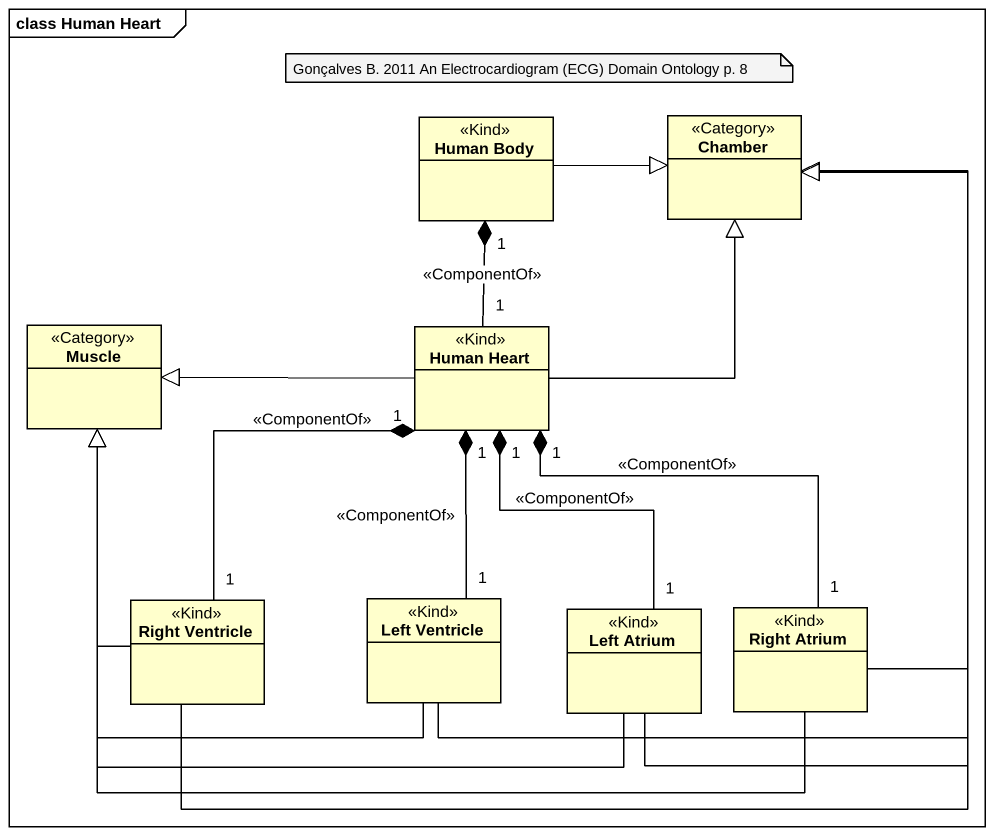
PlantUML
@startuml
mainframe class Human Heart
hide circle
hide empty members
class "Human Body" as Human_Body <<Kind>>
class Chamber <<Category>>
class Muscle <<Category>>
class "Human Heart" as Human_Heart <<Kind>>
class "Right Ventricle" as Right_Ventricle <<Kind>>
class "Left Ventricle" as Left_Ventricle <<Kind>>
class "Left Atrium" as Left_Atrium <<Kind>>
class "Right Atrium" as Right_Atrium <<Kind>>
Human_Body -right-|> Chamber
Human_Body "1" *-- "1" Human_Heart : <<ComponentOf>>
Human_Heart -up-|> Chamber
Human_Heart -left-|> Muscle
Human_Heart "1" *-- "1" Right_Ventricle : <<ComponentOf>>
Human_Heart "1" *-- "1" Left_Ventricle : <<ComponentOf>>
Human_Heart "1" *-- "1" Left_Atrium : <<ComponentOf>>
Human_Heart "1" *-- "1" Right_Atrium : <<ComponentOf>>
Right_Ventricle -up-|> Chamber
Right_Ventricle -up-|> Muscle
Left_Ventricle -up-|> Chamber
Left_Ventricle -up-|> Muscle
Left_Atrium -up-|> Chamber
Left_Atrium -left-|> Muscle
Right_Atrium -up-|> Chamber
Right_Atrium -left-|> Muscle
note as N1
  Gonçalves B. 2011 An Electrocardiogram (ECG) Domain Ontology p. 8
end note
@enduml
